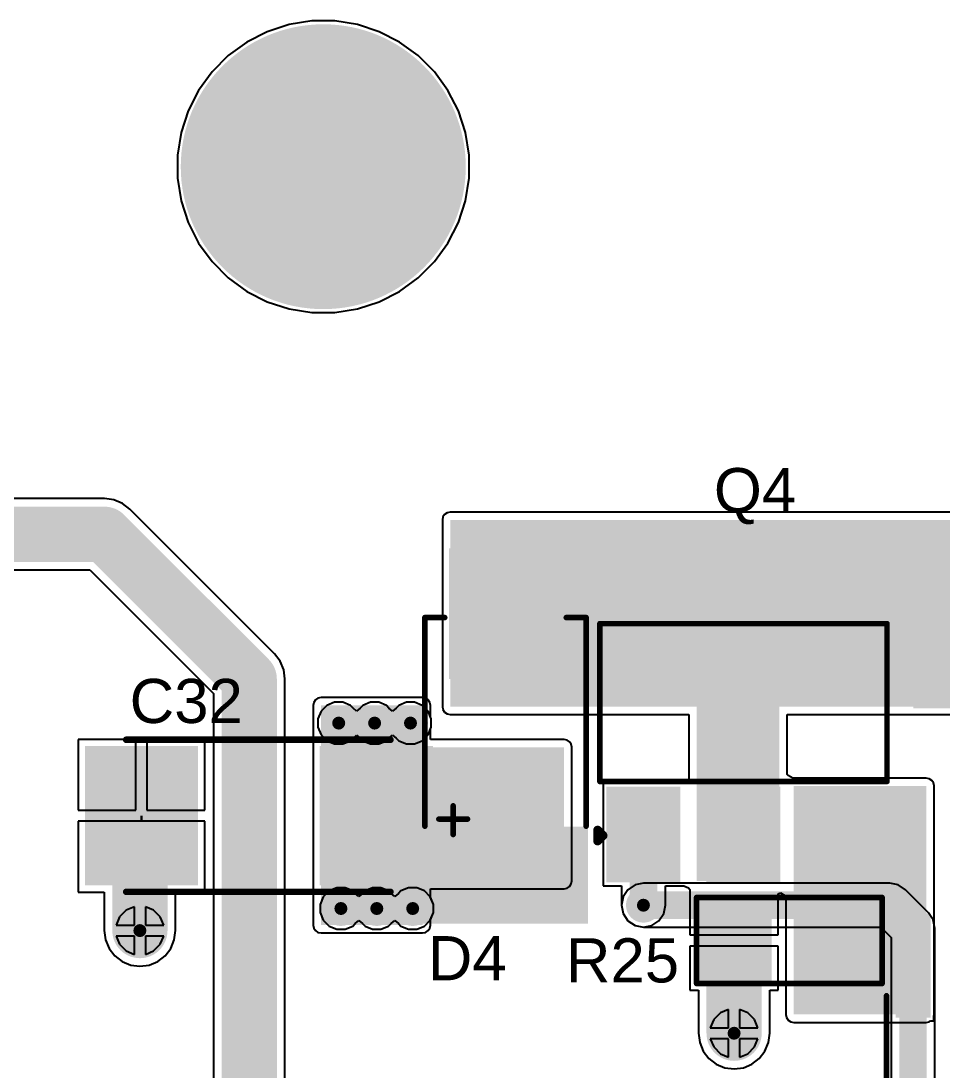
# Model space of a CAD drawing. Header units: millimetres. Extents: x -11 to 156, y -11 to 109.
# Drawn here: x 50.94 to 72.14, y 58.95 to 83.11 of the extents above; entities that cross this region are included whole.
import ezdxf

# ---------------------------------------------------------------- set-up
doc = ezdxf.new("R2010")
doc.units = ezdxf.units.MM
for name, color, linetype in [('BottomLayer', 5, 'Continuous'), ('BottomSolder', 6, 'Continuous'), ('MultiLayer', 9, 'Continuous'), ('PadHoleLayer', 156, 'Continuous'), ('TopLayer', 1, 'Continuous'), ('TopOverlay', 2, 'Continuous'), ('TopPaste', 8, 'Continuous'), ('TopSolder', 216, 'Continuous'), ('ViaHoleLayer', 16, 'Continuous')]:
    doc.layers.add(name, color=color, linetype=linetype)
doc.styles.add('Arial', font='', dxfattribs={"height": 0.2})
doc.styles.get('Arial').set_extended_font_data('Arial')

# ---------------------------------------------------------------- blocks, each defined once
blk = doc.blocks.new('SOIC_8_0_150___3_80___W______7')
at = {"layer": 'TopLayer'}
for points in [[(-3.8, 1.605), (-3.8, 2.205), (-1.6, 2.205), (-1.6, 1.605)], [(1.4, 1.605), (1.4, 2.205), (3.6, 2.205), (3.6, 1.605)], [(-3.8, 0.335), (-3.8, 0.935), (-1.6, 0.935), (-1.6, 0.335)], [(1.4, 0.335), (1.4, 0.935), (3.6, 0.935), (3.6, 0.335)], [(-3.8, -0.935), (-3.8, -0.335), (-1.6, -0.335), (-1.6, -0.935)], [(1.4, -0.935), (1.4, -0.335), (3.6, -0.335), (3.6, -0.935)], [(-3.8, -2.205), (-3.8, -1.605), (-1.6, -1.605), (-1.6, -2.205)], [(-3.8, -2.205), (-3.8, -1.605), (-1.6, -1.605), (-1.6, -2.205)], [(1.4, -2.205), (1.4, -1.605), (3.6, -1.605), (3.6, -2.205)]]:
    blk.add_hatch(color=1, dxfattribs=at).paths.add_polyline_path(points)
at = {"layer": 'TopOverlay'}
blk.add_hatch(color=2, dxfattribs=at).paths.add_polyline_path([(-1.486, 1.626), (-1.13, 1.626), (-1.13, 2.21), (-1.486, 2.21)])
at = {"layer": 'TopPaste'}
for points in [[(-3.8, 1.605), (-3.8, 2.205), (-1.6, 2.205), (-1.6, 1.605)], [(1.4, 1.605), (1.4, 2.205), (3.6, 2.205), (3.6, 1.605)], [(-3.8, 0.335), (-3.8, 0.935), (-1.6, 0.935), (-1.6, 0.335)], [(1.4, 0.335), (1.4, 0.935), (3.6, 0.935), (3.6, 0.335)], [(-3.8, -0.935), (-3.8, -0.335), (-1.6, -0.335), (-1.6, -0.935)], [(1.4, -0.935), (1.4, -0.335), (3.6, -0.335), (3.6, -0.935)], [(-3.8, -2.205), (-3.8, -1.605), (-1.6, -1.605), (-1.6, -2.205)], [(-3.8, -2.205), (-3.8, -1.605), (-1.6, -1.605), (-1.6, -2.205)], [(1.4, -2.205), (1.4, -1.605), (3.6, -1.605), (3.6, -2.205)]]:
    blk.add_hatch(color=8, dxfattribs=at).paths.add_polyline_path(points)
at = {"layer": 'TopSolder'}
for points in [[(-3.902, 1.503), (-3.902, 2.307), (-1.498, 2.307), (-1.498, 1.503)], [(1.298, 1.503), (1.298, 2.307), (3.702, 2.307), (3.702, 1.503)], [(-3.902, 0.233), (-3.902, 1.037), (-1.498, 1.037), (-1.498, 0.233)], [(1.298, 0.233), (1.298, 1.037), (3.702, 1.037), (3.702, 0.233)], [(-3.902, -1.037), (-3.902, -0.233), (-1.498, -0.233), (-1.498, -1.037)], [(1.298, -1.037), (1.298, -0.233), (3.702, -0.233), (3.702, -1.037)], [(-3.902, -2.307), (-3.902, -1.503), (-1.498, -1.503), (-1.498, -2.307)], [(-3.902, -2.307), (-3.902, -1.503), (-1.498, -1.503), (-1.498, -2.307)], [(1.298, -2.307), (1.298, -1.503), (3.702, -1.503), (3.702, -2.307)]]:
    blk.add_hatch(color=216, dxfattribs=at).paths.add_polyline_path(points)
at = {"layer": 'TopOverlay', "const_width": 0.127}
for points in [[(-1.829, 2.515), (1.803, 2.515)], [(-4.115, 2.057), (-3.988, 1.93)], [(-4.115, 2.057), (-4.115, 1.803)], [(-3.988, 1.93), (-4.115, 1.803)], [(-1.829, -2.515), (1.803, -2.515)]]:
    blk.add_lwpolyline(points, dxfattribs=at)
at = {"layer": 'TopOverlay', "const_width": 0.0635}
for points in [[(-1.861, 2.515, 1), (-1.797, 2.515, 1)], [(1.772, 2.515, 1), (1.835, 2.515, 1)], [(-4.147, 2.057, 1), (-4.083, 2.057, 1)], [(-4.147, 2.057, 1), (-4.083, 2.057, 1)], [(-4.02, 1.93, 1), (-3.956, 1.93, 1)], [(-4.02, 1.93, 1), (-3.956, 1.93, 1)], [(-4.147, 1.803, 1), (-4.083, 1.803, 1)], [(-4.147, 1.803, 1), (-4.083, 1.803, 1)], [(-1.861, -2.515, 1), (-1.797, -2.515, 1)], [(1.772, -2.515, 1), (1.835, -2.515, 1)]]:
    blk.add_lwpolyline(points, format="xyb", close=True, dxfattribs=at)
blk = doc.blocks.new('R___1206_35')
at = {"layer": 'TopLayer'}
for points in [[(-2.032, 0.889), (-0.508, 0.889), (-0.508, -0.889), (-2.032, -0.889)], [(0.508, 0.889), (2.032, 0.889), (2.032, -0.889), (0.508, -0.889)]]:
    blk.add_hatch(color=1, dxfattribs=at).paths.add_polyline_path(points)
at = {"layer": 'TopPaste'}
for points in [[(-2.032, 0.889), (-0.508, 0.889), (-0.508, -0.889), (-2.032, -0.889)], [(0.508, 0.889), (2.032, 0.889), (2.032, -0.889), (0.508, -0.889)]]:
    blk.add_hatch(color=8, dxfattribs=at).paths.add_polyline_path(points)
at = {"layer": 'TopSolder'}
for points in [[(-2.1336, 0.9906), (-0.4064, 0.9906), (-0.4064, -0.9906), (-2.1336, -0.9906)], [(0.4064, 0.9906), (2.1336, 0.9906), (2.1336, -0.9906), (0.4064, -0.9906)]]:
    blk.add_hatch(color=216, dxfattribs=at).paths.add_polyline_path(points)
at = {"layer": 'TopOverlay', "const_width": 0.127}
for points in [[(-2.1336, 0.9906), (2.1336, 0.9906)], [(-2.1336, -0.9906), (-2.1336, 0.9906)], [(2.1336, -0.9906), (2.1336, 0.9906)], [(-2.1336, -0.9906), (2.1336, -0.9906)]]:
    blk.add_lwpolyline(points, dxfattribs=at)
at = {"layer": 'TopOverlay', "const_width": 0.0635}
for points in [[(-2.16535, 0.9906, 1), (-2.10185, 0.9906, 1)], [(-2.16535, 0.9906, 1), (-2.10185, 0.9906, 1)], [(2.10185, 0.9906, 1), (2.16535, 0.9906, 1)], [(2.10185, 0.9906, 1), (2.16535, 0.9906, 1)], [(-2.16535, -0.9906, 1), (-2.10185, -0.9906, 1)], [(-2.16535, -0.9906, 1), (-2.10185, -0.9906, 1)], [(2.10185, -0.9906, 1), (2.16535, -0.9906, 1)], [(2.10185, -0.9906, 1), (2.16535, -0.9906, 1)]]:
    blk.add_lwpolyline(points, format="xyb", close=True, dxfattribs=at)
blk = doc.blocks.new('SOT__223_61')
at = {"layer": 'TopLayer'}
for points in [[(-1.9, 4.05), (1.9, 4.05), (1.9, 2.05), (-1.9, 2.05)], [(-3.05, -2.05), (-1.55, -2.05), (-1.55, -4.05), (-3.05, -4.05)], [(-0.75, -2.05), (0.75, -2.05), (0.75, -4.05), (-0.75, -4.05)], [(1.55, -2.05), (3.05, -2.05), (3.05, -4.05), (1.55, -4.05)]]:
    blk.add_hatch(color=1, dxfattribs=at).paths.add_polyline_path(points)
at = {"layer": 'TopPaste'}
for points in [[(-1.9, 4.05), (1.9, 4.05), (1.9, 2.05), (-1.9, 2.05)], [(-3.05, -2.05), (-1.55, -2.05), (-1.55, -4.05), (-3.05, -4.05)], [(-0.75, -2.05), (0.75, -2.05), (0.75, -4.05), (-0.75, -4.05)], [(1.55, -2.05), (3.05, -2.05), (3.05, -4.05), (1.55, -4.05)]]:
    blk.add_hatch(color=8, dxfattribs=at).paths.add_polyline_path(points)
at = {"layer": 'TopSolder'}
for points in [[(-2.002, 4.152), (2.002, 4.152), (2.002, 1.948), (-2.002, 1.948)], [(-3.152, -1.948), (-1.448, -1.948), (-1.448, -4.152), (-3.152, -4.152)], [(-0.852, -1.948), (0.852, -1.948), (0.852, -4.152), (-0.852, -4.152)], [(1.448, -1.948), (3.152, -1.948), (3.152, -4.152), (1.448, -4.152)]]:
    blk.add_hatch(color=216, dxfattribs=at).paths.add_polyline_path(points)
at = {"layer": 'TopOverlay'}
for points, const_width in [([(-3.302, -1.829), (-3.302, 1.803)], 0.127), ([(-3.302, 1.803), (3.302, 1.803)], 0.127), ([(3.302, -1.829), (3.302, 1.803)], 0.127), ([(-3.302, -1.829), (3.302, -1.829)], 0.127), ([(-3.353, -3.2), (-3.353, -2.946)], 0.2), ([(-3.353, -2.946), (-3.226, -3.073)], 0.2), ([(-3.353, -3.2), (-3.226, -3.073)], 0.2)]:
    blk.add_lwpolyline(points, dxfattribs=dict(at, const_width=const_width))
for points, const_width in [([(-3.334, 1.803, 1), (-3.27, 1.803, 1)], 0.0635), ([(-3.334, 1.803, 1), (-3.27, 1.803, 1)], 0.0635), ([(3.27, 1.803, 1), (3.334, 1.803, 1)], 0.0635), ([(3.27, 1.803, 1), (3.334, 1.803, 1)], 0.0635), ([(-3.334, -1.829, 1), (-3.27, -1.829, 1)], 0.0635), ([(-3.334, -1.829, 1), (-3.27, -1.829, 1)], 0.0635), ([(3.27, -1.829, 1), (3.334, -1.829, 1)], 0.0635), ([(3.27, -1.829, 1), (3.334, -1.829, 1)], 0.0635), ([(-3.403, -2.946, 1), (-3.303, -2.946, 1)], 0.1), ([(-3.403, -2.946, 1), (-3.303, -2.946, 1)], 0.1), ([(-3.403, -3.2, 1), (-3.303, -3.2, 1)], 0.1), ([(-3.403, -3.2, 1), (-3.303, -3.2, 1)], 0.1), ([(-3.276, -3.073, 1), (-3.176, -3.073, 1)], 0.1), ([(-3.276, -3.073, 1), (-3.176, -3.073, 1)], 0.1)]:
    blk.add_lwpolyline(points, format="xyb", close=True, dxfattribs=dict(at, const_width=const_width))
blk = doc.blocks.new('SMMS1050_470M_64')
at = {"layer": 'TopLayer'}
for points in [[(-6.8, 2.05), (-2.7, 2.05), (-2.7, -2.05), (-6.8, -2.05)], [(2.7, 2.05), (6.8, 2.05), (6.8, -2.05), (2.7, -2.05)]]:
    blk.add_hatch(color=1, dxfattribs=at).paths.add_polyline_path(points)
at = {"layer": 'TopPaste'}
for points in [[(-6.8, 2.05), (-2.7, 2.05), (-2.7, -2.05), (-6.8, -2.05)], [(2.7, 2.05), (6.8, 2.05), (6.8, -2.05), (2.7, -2.05)]]:
    blk.add_hatch(color=8, dxfattribs=at).paths.add_polyline_path(points)
at = {"layer": 'TopSolder'}
for points in [[(-6.902, 2.152), (-2.598, 2.152), (-2.598, -2.152), (-6.902, -2.152)], [(2.598, 2.152), (6.902, 2.152), (6.902, -2.152), (2.598, -2.152)]]:
    blk.add_hatch(color=216, dxfattribs=at).paths.add_polyline_path(points)
at = {"layer": 'TopOverlay', "const_width": 0.127}
for points in [[(-5.75, 5), (0, 5)], [(-5.75, 2.21), (-5.75, 5)], [(0, 5), (5.75, 5)], [(5.75, 2.21), (5.75, 5)], [(-5.75, -5), (-5.75, -2.21)], [(5.75, -5), (5.75, -2.21)], [(-5.75, -5), (0, -5)], [(0, -5), (5.75, -5)]]:
    blk.add_lwpolyline(points, dxfattribs=at)
at = {"layer": 'TopOverlay', "const_width": 0.0635}
for points in [[(-5.782, 5, 1), (-5.718, 5, 1)], [(-5.782, 5, 1), (-5.718, 5, 1)], [(-0.032, 5, 1), (0.032, 5, 1)], [(-0.032, 5, 1), (0.032, 5, 1)], [(5.718, 5, 1), (5.782, 5, 1)], [(5.718, 5, 1), (5.782, 5, 1)], [(-5.782, 2.21, 1), (-5.718, 2.21, 1)], [(5.718, 2.21, 1), (5.782, 2.21, 1)], [(-5.782, -2.21, 1), (-5.718, -2.21, 1)], [(5.718, -2.21, 1), (5.782, -2.21, 1)], [(-5.782, -5, 1), (-5.718, -5, 1)], [(-5.782, -5, 1), (-5.718, -5, 1)], [(-0.032, -5, 1), (0.032, -5, 1)], [(-0.032, -5, 1), (0.032, -5, 1)], [(5.718, -5, 1), (5.782, -5, 1)], [(5.718, -5, 1), (5.782, -5, 1)]]:
    blk.add_lwpolyline(points, format="xyb", close=True, dxfattribs=at)
blk = doc.blocks.new('SMB__90')
at = {"layer": 'TopLayer'}
for points in [[(-3.7, -1.2), (-3.7, 1.2), (-0.9, 1.2), (-0.9, -1.2)], [(0.9, -1.2), (0.9, 1.2), (3.7, 1.2), (3.7, -1.2)]]:
    blk.add_hatch(color=1, dxfattribs=at).paths.add_polyline_path(points)
at = {"layer": 'TopOverlay'}
for points in [[(2.6, 1.238), (4.835, 1.238), (4.835, 1.898), (2.6, 1.898)], [(3.743, -1.658), (4.835, -1.658), (4.835, 1.339), (3.743, 1.339)], [(2.6, -1.912), (4.835, -1.912), (4.835, -1.251), (2.6, -1.251)]]:
    blk.add_hatch(color=2, dxfattribs=at).paths.add_polyline_path(points)
at = {"layer": 'TopPaste'}
for points in [[(-3.7, -1.2), (-3.7, 1.2), (-0.9, 1.2), (-0.9, -1.2)], [(0.9, -1.2), (0.9, 1.2), (3.7, 1.2), (3.7, -1.2)]]:
    blk.add_hatch(color=8, dxfattribs=at).paths.add_polyline_path(points)
at = {"layer": 'TopSolder'}
for points in [[(-3.802, -1.302), (-3.802, 1.302), (-0.798, 1.302), (-0.798, -1.302)], [(0.798, -1.302), (0.798, 1.302), (3.802, 1.302), (3.802, -1.302)]]:
    blk.add_hatch(color=216, dxfattribs=at).paths.add_polyline_path(points)
at = {"layer": 'TopOverlay', "const_width": 0.127}
for points in [[(2.591, 1.854), (-2.21, 1.854)], [(-2.21, 1.397), (-2.21, 1.854)], [(-2.21, -1.854), (-2.21, -1.397)], [(2.591, -1.854), (-2.21, -1.854)]]:
    blk.add_lwpolyline(points, dxfattribs=at)
at = {"layer": 'TopOverlay', "const_width": 0.0635}
for points in [[(-2.242, 1.854, 1), (-2.178, 1.854, 1)], [(-2.242, 1.854, 1), (-2.178, 1.854, 1)], [(2.559, 1.854, 1), (2.623, 1.854, 1)], [(-2.242, 1.397, 1), (-2.178, 1.397, 1)], [(-2.242, -1.397, 1), (-2.178, -1.397, 1)], [(-2.242, -1.854, 1), (-2.178, -1.854, 1)], [(-2.242, -1.854, 1), (-2.178, -1.854, 1)], [(2.559, -1.854, 1), (2.623, -1.854, 1)]]:
    blk.add_lwpolyline(points, format="xyb", close=True, dxfattribs=at)
blk = doc.blocks.new('C____C_101')
at = {"layer": 'TopLayer'}
for points in [[(-3.9, 1.5), (-1.5, 1.5), (-1.5, -1.5), (-3.9, -1.5)], [(1.5, 1.5), (3.9, 1.5), (3.9, -1.5), (1.5, -1.5)]]:
    blk.add_hatch(color=1, dxfattribs=at).paths.add_polyline_path(points)
at = {"layer": 'TopPaste'}
for points in [[(-3.9, 1.5), (-1.5, 1.5), (-1.5, -1.5), (-3.9, -1.5)], [(1.5, 1.5), (3.9, 1.5), (3.9, -1.5), (1.5, -1.5)]]:
    blk.add_hatch(color=8, dxfattribs=at).paths.add_polyline_path(points)
at = {"layer": 'TopSolder'}
for points in [[(-4.002, 1.602), (-1.398, 1.602), (-1.398, -1.602), (-4.002, -1.602)], [(1.398, 1.602), (4.002, 1.602), (4.002, -1.602), (1.398, -1.602)]]:
    blk.add_hatch(color=216, dxfattribs=at).paths.add_polyline_path(points)
at = {"layer": 'TopOverlay'}
for points, const_width in [([(3.05, 1.75), (-3.025, 1.75)], 0.152), ([(-4.469, 0.431), (-4.469, -0.229)], 0.127), ([(-4.138, 0.076), (-4.799, 0.076)], 0.127), ([(3.05, -1.75), (-3.025, -1.75)], 0.152)]:
    blk.add_lwpolyline(points, dxfattribs=dict(at, const_width=const_width))
for points, const_width in [([(-3.063, 1.75, 1), (-2.987, 1.75, 1)], 0.0762), ([(3.012, 1.75, 1), (3.088, 1.75, 1)], 0.0762), ([(-4.5, 0.431, 1), (-4.437, 0.431, 1)], 0.0635), ([(-4.831, 0.076, 1), (-4.767, 0.076, 1)], 0.0635), ([(-4.17, 0.076, 1), (-4.107, 0.076, 1)], 0.0635), ([(-4.5, -0.229, 1), (-4.437, -0.229, 1)], 0.0635), ([(-3.063, -1.75, 1), (-2.987, -1.75, 1)], 0.0762), ([(3.012, -1.75, 1), (3.088, -1.75, 1)], 0.0762)]:
    blk.add_lwpolyline(points, format="xyb", close=True, dxfattribs=dict(at, const_width=const_width))

msp = doc.modelspace()

# ---------------------------------------------------------------- hatches: boundary and pattern name
at = {"layer": 'BottomLayer'}
h = msp.add_hatch(color=5, dxfattribs=at)
edge = h.paths.add_edge_path()
edge.add_arc((57.887, 79.756), 3.175, 0, 360)
h = msp.add_hatch(color=5, dxfattribs=at)
edge = h.paths.add_edge_path()
edge.add_arc((58.242, 66.954), 0.3, 0, 360)
h = msp.add_hatch(color=5, dxfattribs=at)
edge = h.paths.add_edge_path()
edge.add_arc((59.068, 66.954), 0.3, 0, 360)
h = msp.add_hatch(color=5, dxfattribs=at)
edge = h.paths.add_edge_path()
edge.add_arc((59.893, 66.954), 0.3, 0, 360)
h = msp.add_hatch(color=5, dxfattribs=at)
edge = h.paths.add_edge_path()
edge.add_arc((65.25, 62.763), 0.3, 0, 360)
h = msp.add_hatch(color=5, dxfattribs=at)
edge = h.paths.add_edge_path()
edge.add_arc((58.293, 62.687), 0.3, 0, 360)
h = msp.add_hatch(color=5, dxfattribs=at)
edge = h.paths.add_edge_path()
edge.add_arc((59.118, 62.687), 0.3, 0, 360)
h = msp.add_hatch(color=5, dxfattribs=at)
edge = h.paths.add_edge_path()
edge.add_arc((59.944, 62.687), 0.3, 0, 360)
h = msp.add_hatch(color=5, dxfattribs=at)
edge = h.paths.add_edge_path()
edge.add_arc((53.67, 62.179), 0.3, 0, 360)
h = msp.add_hatch(color=5, dxfattribs=at)
edge = h.paths.add_edge_path()
edge.add_arc((67.335, 59.817), 0.3, 0, 360)
at = {"layer": 'BottomSolder'}
h = msp.add_hatch(color=6, dxfattribs=at)
edge = h.paths.add_edge_path()
edge.add_arc((57.887, 79.756), 3.277, 0, 360)
h = msp.add_hatch(color=6, dxfattribs=at)
edge = h.paths.add_edge_path()
edge.add_arc((58.242, 66.954), 0.402, 0, 360)
h = msp.add_hatch(color=6, dxfattribs=at)
edge = h.paths.add_edge_path()
edge.add_arc((59.068, 66.954), 0.402, 0, 360)
h = msp.add_hatch(color=6, dxfattribs=at)
edge = h.paths.add_edge_path()
edge.add_arc((59.893, 66.954), 0.402, 0, 360)
h = msp.add_hatch(color=6, dxfattribs=at)
edge = h.paths.add_edge_path()
edge.add_arc((58.293, 62.687), 0.402, 0, 360)
h = msp.add_hatch(color=6, dxfattribs=at)
edge = h.paths.add_edge_path()
edge.add_arc((59.118, 62.687), 0.402, 0, 360)
h = msp.add_hatch(color=6, dxfattribs=at)
edge = h.paths.add_edge_path()
edge.add_arc((59.944, 62.687), 0.402, 0, 360)
h = msp.add_hatch(color=6, dxfattribs=at)
edge = h.paths.add_edge_path()
edge.add_arc((65.25, 62.763), 0.402, 0, 360)
h = msp.add_hatch(color=6, dxfattribs=at)
edge = h.paths.add_edge_path()
edge.add_arc((53.67, 62.179), 0.402, 0, 360)
h = msp.add_hatch(color=6, dxfattribs=at)
edge = h.paths.add_edge_path()
edge.add_arc((67.335, 59.817), 0.402, 0, 360)
at = {"layer": 'MultiLayer'}
h = msp.add_hatch(color=9, dxfattribs=at)
edge = h.paths.add_edge_path()
edge.add_arc((57.887, 79.756), 3.175, 0, 360)
at = {"layer": 'PadHoleLayer'}
h = msp.add_hatch(color=156, dxfattribs=at)
edge = h.paths.add_edge_path()
edge.add_arc((57.887, 79.756), 1.587, 0, 360)
at = {"layer": 'TopLayer'}
h = msp.add_hatch(color=1, dxfattribs=at)
edge = h.paths.add_edge_path()
edge.add_arc((57.887, 79.756), 3.175, 0, 360)
for points in [[(60.808, 67.335), (75.717, 67.335), (75.717, 71.628), (60.808, 71.628)], [(66.472, 63.322), (68.377, 63.322), (68.377, 67.97), (66.472, 67.97)], [(57.836, 67.361), (57.836, 62.306), (60.173, 62.306), (60.173, 67.361)], [(57.836, 63.322), (63.424, 63.322), (63.424, 66.396), (57.836, 66.396)], [(68.707, 60.249), (71.755, 60.249), (71.755, 65.507), (68.707, 65.507)], [(69.215, 60.249), (71.755, 60.249), (71.755, 62.281), (69.215, 62.281)]]:
    msp.add_hatch(color=1, dxfattribs=at).paths.add_polyline_path(points)
h = msp.add_hatch(color=1, dxfattribs=at)
edge = h.paths.add_edge_path()
edge.add_arc((58.242, 66.954), 0.3, 0, 360)
h = msp.add_hatch(color=1, dxfattribs=at)
edge = h.paths.add_edge_path()
edge.add_arc((59.068, 66.954), 0.3, 0, 360)
h = msp.add_hatch(color=1, dxfattribs=at)
edge = h.paths.add_edge_path()
edge.add_arc((59.893, 66.954), 0.3, 0, 360)
h = msp.add_hatch(color=1, dxfattribs=at)
edge = h.paths.add_edge_path()
edge.add_arc((65.25, 62.763), 0.3, 0, 360)
h = msp.add_hatch(color=1, dxfattribs=at)
edge = h.paths.add_edge_path()
edge.add_arc((58.293, 62.687), 0.3, 0, 360)
h = msp.add_hatch(color=1, dxfattribs=at)
edge = h.paths.add_edge_path()
edge.add_arc((59.118, 62.687), 0.3, 0, 360)
h = msp.add_hatch(color=1, dxfattribs=at)
edge = h.paths.add_edge_path()
edge.add_arc((59.944, 62.687), 0.3, 0, 360)
h = msp.add_hatch(color=1, dxfattribs=at)
edge = h.paths.add_edge_path()
edge.add_arc((53.67, 62.179), 0.3, 0, 360)
h = msp.add_hatch(color=1, dxfattribs=at)
edge = h.paths.add_edge_path()
edge.add_arc((67.335, 59.817), 0.3, 0, 360)
at = {"layer": 'TopSolder'}
h = msp.add_hatch(color=216, dxfattribs=at)
edge = h.paths.add_edge_path()
edge.add_arc((57.887, 79.756), 3.277, 0, 360)
h = msp.add_hatch(color=216, dxfattribs=at)
edge = h.paths.add_edge_path()
edge.add_arc((58.242, 66.954), 0.402, 0, 360)
h = msp.add_hatch(color=216, dxfattribs=at)
edge = h.paths.add_edge_path()
edge.add_arc((59.068, 66.954), 0.402, 0, 360)
h = msp.add_hatch(color=216, dxfattribs=at)
edge = h.paths.add_edge_path()
edge.add_arc((59.893, 66.954), 0.402, 0, 360)
h = msp.add_hatch(color=216, dxfattribs=at)
edge = h.paths.add_edge_path()
edge.add_arc((58.293, 62.687), 0.402, 0, 360)
h = msp.add_hatch(color=216, dxfattribs=at)
edge = h.paths.add_edge_path()
edge.add_arc((59.118, 62.687), 0.402, 0, 360)
h = msp.add_hatch(color=216, dxfattribs=at)
edge = h.paths.add_edge_path()
edge.add_arc((59.944, 62.687), 0.402, 0, 360)
h = msp.add_hatch(color=216, dxfattribs=at)
edge = h.paths.add_edge_path()
edge.add_arc((65.25, 62.763), 0.402, 0, 360)
h = msp.add_hatch(color=216, dxfattribs=at)
edge = h.paths.add_edge_path()
edge.add_arc((53.67, 62.179), 0.402, 0, 360)
h = msp.add_hatch(color=216, dxfattribs=at)
edge = h.paths.add_edge_path()
edge.add_arc((67.335, 59.817), 0.402, 0, 360)
at = {"layer": 'ViaHoleLayer'}
h = msp.add_hatch(color=16, dxfattribs=at)
edge = h.paths.add_edge_path()
edge.add_arc((58.242, 66.954), 0.15, 0, 360)
h = msp.add_hatch(color=16, dxfattribs=at)
edge = h.paths.add_edge_path()
edge.add_arc((59.068, 66.954), 0.15, 0, 360)
h = msp.add_hatch(color=16, dxfattribs=at)
edge = h.paths.add_edge_path()
edge.add_arc((59.893, 66.954), 0.15, 0, 360)
h = msp.add_hatch(color=16, dxfattribs=at)
edge = h.paths.add_edge_path()
edge.add_arc((58.293, 62.687), 0.15, 0, 360)
h = msp.add_hatch(color=16, dxfattribs=at)
edge = h.paths.add_edge_path()
edge.add_arc((59.118, 62.687), 0.15, 0, 360)
h = msp.add_hatch(color=16, dxfattribs=at)
edge = h.paths.add_edge_path()
edge.add_arc((59.944, 62.687), 0.15, 0, 360)
h = msp.add_hatch(color=16, dxfattribs=at)
edge = h.paths.add_edge_path()
edge.add_arc((65.25, 62.763), 0.15, 0, 360)
h = msp.add_hatch(color=16, dxfattribs=at)
edge = h.paths.add_edge_path()
edge.add_arc((53.67, 62.179), 0.15, 0, 360)
h = msp.add_hatch(color=16, dxfattribs=at)
edge = h.paths.add_edge_path()
edge.add_arc((67.335, 59.817), 0.15, 0, 360)

# ---------------------------------------------------------------- linework, layer by layer
at = {"layer": 'BottomLayer'}
for p, q in [((57.101, 83.026), (56.6, 82.863)), ((57.623, 83.109), (57.101, 83.026)), ((58.15, 83.109), (57.623, 83.109)), ((58.672, 83.026), (58.15, 83.109)), ((59.174, 82.863), (58.672, 83.026)), ((56.6, 82.863), (56.129, 82.624)), ((59.644, 82.624), (59.174, 82.863)), ((56.129, 82.624), (55.702, 82.313)), ((60.071, 82.313), (59.644, 82.624)), ((55.702, 82.313), (55.329, 81.94)), ((60.444, 81.94), (60.071, 82.313)), ((55.329, 81.94), (55.019, 81.513)), ((60.754, 81.513), (60.444, 81.94)), ((55.019, 81.513), (54.779, 81.043)), ((60.994, 81.043), (60.754, 81.513)), ((54.779, 81.043), (54.616, 80.541)), ((61.157, 80.541), (60.994, 81.043)), ((54.616, 80.541), (54.534, 80.02)), ((61.239, 80.02), (61.157, 80.541)), ((54.534, 80.02), (54.534, 79.492)), ((61.239, 79.492), (61.239, 80.02)), ((54.534, 79.492), (54.616, 78.971)), ((61.157, 78.971), (61.239, 79.492)), ((54.616, 78.971), (54.779, 78.469)), ((60.994, 78.469), (61.157, 78.971)), ((54.779, 78.469), (55.019, 77.999)), ((60.754, 77.999), (60.994, 78.469)), ((55.019, 77.999), (55.329, 77.572)), ((60.444, 77.572), (60.754, 77.999)), ((55.329, 77.572), (55.702, 77.199)), ((60.071, 77.199), (60.444, 77.572)), ((55.702, 77.199), (56.129, 76.888)), ((59.644, 76.888), (60.071, 77.199)), ((56.129, 76.888), (56.6, 76.649)), ((59.174, 76.649), (59.644, 76.888)), ((56.6, 76.649), (57.101, 76.486)), ((58.672, 76.486), (59.174, 76.649)), ((57.101, 76.486), (57.623, 76.403)), ((57.623, 76.403), (58.15, 76.403)), ((58.15, 76.403), (58.672, 76.486)), ((52.857, 72.118), (38.938, 72.118)), ((53.07, 72.09), (52.857, 72.118)), ((53.267, 72.008), (53.07, 72.09)), ((53.437, 71.877), (53.267, 72.008)), ((56.764, 68.55), (53.437, 71.877)), ((38.938, 70.478), (52.518, 70.478)), ((52.518, 70.478), (55.365, 67.631)), ((56.895, 68.38), (56.764, 68.55)), ((56.977, 68.183), (56.895, 68.38)), ((57.005, 67.97), (56.977, 68.183)), ((57.005, 45.72), (57.005, 67.97)), ((55.365, 67.631), (55.365, 45.72)), ((58.147, 67.432), (57.972, 67.359)), ((58.337, 67.432), (58.147, 67.432)), ((58.513, 67.359), (58.337, 67.432)), ((58.973, 67.432), (58.797, 67.359)), ((59.163, 67.432), (58.973, 67.432)), ((59.338, 67.359), (59.163, 67.432)), ((59.798, 67.432), (59.623, 67.359)), ((59.988, 67.432), (59.798, 67.432)), ((60.164, 67.359), (59.988, 67.432)), ((57.837, 67.225), (57.764, 67.049)), ((57.972, 67.359), (57.837, 67.225)), ((58.572, 67.3), (58.513, 67.359)), ((58.655, 67.231), (58.572, 67.3)), ((58.738, 67.3), (58.655, 67.231)), ((58.797, 67.359), (58.738, 67.3)), ((59.397, 67.3), (59.338, 67.359)), ((59.48, 67.231), (59.397, 67.3)), ((59.563, 67.3), (59.48, 67.231)), ((59.623, 67.359), (59.563, 67.3)), ((60.298, 67.225), (60.164, 67.359)), ((60.371, 67.049), (60.298, 67.225)), ((57.764, 67.049), (57.764, 66.859)), ((60.371, 66.859), (60.371, 67.049)), ((57.764, 66.859), (57.837, 66.684)), ((57.837, 66.684), (57.972, 66.549)), ((60.164, 66.549), (60.298, 66.684)), ((60.298, 66.684), (60.371, 66.859)), ((57.972, 66.549), (58.147, 66.477)), ((58.147, 66.477), (58.337, 66.477)), ((58.337, 66.477), (58.513, 66.549)), ((58.513, 66.549), (58.572, 66.608)), ((58.572, 66.608), (58.655, 66.677)), ((58.655, 66.677), (58.738, 66.608)), ((58.738, 66.608), (58.797, 66.549)), ((58.797, 66.549), (58.973, 66.477)), ((58.973, 66.477), (59.163, 66.477)), ((59.163, 66.477), (59.338, 66.549)), ((59.338, 66.549), (59.397, 66.608)), ((59.397, 66.608), (59.48, 66.677)), ((59.48, 66.677), (59.563, 66.608)), ((59.563, 66.608), (59.623, 66.549)), ((59.623, 66.549), (59.798, 66.477)), ((59.798, 66.477), (59.988, 66.477)), ((59.988, 66.477), (60.164, 66.549)), ((58.022, 63.092), (57.888, 62.958)), ((58.198, 63.165), (58.022, 63.092)), ((58.388, 63.165), (58.198, 63.165)), ((58.564, 63.092), (58.388, 63.165)), ((58.623, 63.033), (58.564, 63.092)), ((58.848, 63.092), (58.789, 63.033)), ((59.023, 63.165), (58.848, 63.092)), ((59.214, 63.165), (59.023, 63.165)), ((59.389, 63.092), (59.214, 63.165)), ((59.448, 63.033), (59.389, 63.092)), ((59.673, 63.092), (59.614, 63.033)), ((59.849, 63.165), (59.673, 63.092)), ((60.039, 63.165), (59.849, 63.165)), ((60.215, 63.092), (60.039, 63.165)), ((60.349, 62.958), (60.215, 63.092)), ((64.893, 63.12), (64.783, 62.957)), ((65.057, 63.23), (64.893, 63.12)), ((65.25, 63.268), (65.057, 63.23)), ((70.917, 63.268), (65.25, 63.268)), ((71.11, 63.23), (70.917, 63.268)), ((71.274, 63.12), (71.11, 63.23)), ((71.807, 62.587), (71.274, 63.12)), ((57.888, 62.958), (57.815, 62.782)), ((58.706, 62.964), (58.623, 63.033)), ((58.789, 63.033), (58.706, 62.964)), ((59.531, 62.964), (59.448, 63.033)), ((59.614, 63.033), (59.531, 62.964)), ((60.422, 62.782), (60.349, 62.958)), ((64.783, 62.957), (64.745, 62.763)), ((53.356, 62.649), (53.201, 62.493)), ((53.543, 62.726), (53.356, 62.649)), ((53.543, 62.306), (53.543, 62.726)), ((53.984, 62.649), (53.797, 62.726)), ((53.797, 62.726), (53.797, 62.306)), ((54.14, 62.493), (53.984, 62.649)), ((57.815, 62.782), (57.815, 62.592)), ((57.815, 62.592), (57.888, 62.417)), ((60.349, 62.417), (60.422, 62.592)), ((60.422, 62.592), (60.422, 62.782)), ((64.745, 62.763), (64.783, 62.57)), ((71.917, 62.423), (71.807, 62.587)), ((53.201, 62.493), (53.123, 62.306)), ((54.217, 62.306), (54.14, 62.493)), ((57.888, 62.417), (58.022, 62.282)), ((58.564, 62.282), (58.623, 62.341)), ((58.623, 62.341), (58.706, 62.41)), ((58.706, 62.41), (58.789, 62.341)), ((58.789, 62.341), (58.848, 62.282)), ((59.389, 62.282), (59.448, 62.341)), ((59.448, 62.341), (59.531, 62.41)), ((59.531, 62.41), (59.614, 62.341)), ((59.614, 62.341), (59.673, 62.282)), ((60.215, 62.282), (60.349, 62.417)), ((64.783, 62.57), (64.893, 62.406)), ((64.893, 62.406), (65.057, 62.297)), ((71.955, 62.23), (71.917, 62.423)), ((53.123, 62.306), (53.543, 62.306)), ((53.797, 62.306), (54.217, 62.306)), ((58.022, 62.282), (58.198, 62.209)), ((58.198, 62.209), (58.388, 62.209)), ((58.388, 62.209), (58.564, 62.282)), ((58.848, 62.282), (59.023, 62.209)), ((59.023, 62.209), (59.214, 62.209)), ((59.214, 62.209), (59.389, 62.282)), ((59.673, 62.282), (59.849, 62.209)), ((59.849, 62.209), (60.039, 62.209)), ((60.039, 62.209), (60.215, 62.282)), ((65.057, 62.297), (65.25, 62.258)), ((65.25, 62.258), (70.708, 62.258)), ((70.708, 62.258), (70.945, 62.021)), ((71.955, 58.395), (71.955, 62.23)), ((53.543, 62.052), (53.123, 62.052)), ((53.123, 62.052), (53.201, 61.865)), ((53.201, 61.865), (53.356, 61.71)), ((53.543, 61.632), (53.543, 62.052)), ((54.217, 62.052), (53.797, 62.052)), ((53.797, 62.052), (53.797, 61.632)), ((53.984, 61.71), (54.14, 61.865)), ((54.14, 61.865), (54.217, 62.052)), ((70.945, 62.021), (70.945, 58.395)), ((53.356, 61.71), (53.543, 61.632)), ((53.797, 61.632), (53.984, 61.71)), ((67.022, 60.287), (66.866, 60.131)), ((67.208, 60.364), (67.022, 60.287)), ((67.208, 59.944), (67.208, 60.364)), ((67.649, 60.287), (67.462, 60.364)), ((67.462, 60.364), (67.462, 59.944)), ((67.805, 60.131), (67.649, 60.287)), ((66.866, 60.131), (66.788, 59.944)), ((66.788, 59.944), (67.208, 59.944)), ((67.462, 59.944), (67.882, 59.944)), ((67.882, 59.944), (67.805, 60.131)), ((67.208, 59.69), (66.788, 59.69)), ((66.788, 59.69), (66.866, 59.503)), ((67.208, 59.27), (67.208, 59.69)), ((67.882, 59.69), (67.462, 59.69)), ((67.462, 59.69), (67.462, 59.27)), ((67.805, 59.503), (67.882, 59.69)), ((66.866, 59.503), (67.022, 59.347)), ((67.649, 59.347), (67.805, 59.503)), ((67.022, 59.347), (67.208, 59.27)), ((67.462, 59.27), (67.649, 59.347))]:
    msp.add_line(p, q, dxfattribs=at)
for points, const_width in [([(38.938, 71.298), (52.857, 71.298)], 1.27), ([(52.857, 71.298), (56.185, 67.97)], 1.27), ([(56.185, 45.72), (56.185, 67.97)], 1.27), ([(65.25, 62.763), (70.917, 62.763)], 0.635), ([(70.917, 62.763), (71.45, 62.23)], 0.635), ([(71.45, 58.395), (71.45, 62.23)], 0.635)]:
    msp.add_lwpolyline(points, dxfattribs=dict(at, const_width=const_width))
for points, const_width in [([(52.54, 71.298, 1), (53.175, 71.298, 1)], 0.635), ([(52.54, 71.298, 1), (53.175, 71.298, 1)], 0.635), ([(55.867, 67.97, 1), (56.502, 67.97, 1)], 0.635), ([(55.867, 67.97, 1), (56.502, 67.97, 1)], 0.635), ([(65.091, 62.763, 1), (65.409, 62.763, 1)], 0.318), ([(70.758, 62.763, 1), (71.076, 62.763, 1)], 0.318), ([(70.758, 62.763, 1), (71.076, 62.763, 1)], 0.318), ([(71.291, 62.23, 1), (71.609, 62.23, 1)], 0.318), ([(71.291, 62.23, 1), (71.609, 62.23, 1)], 0.318)]:
    msp.add_lwpolyline(points, format="xyb", close=True, dxfattribs=dict(at, const_width=const_width))
at = {"layer": 'TopLayer'}
for p, q in [((57.101, 83.026), (56.6, 82.863)), ((57.623, 83.109), (57.101, 83.026)), ((58.15, 83.109), (57.623, 83.109)), ((58.672, 83.026), (58.15, 83.109)), ((59.174, 82.863), (58.672, 83.026)), ((56.6, 82.863), (56.129, 82.624)), ((59.644, 82.624), (59.174, 82.863)), ((56.129, 82.624), (55.702, 82.313)), ((60.071, 82.313), (59.644, 82.624)), ((55.702, 82.313), (55.329, 81.94)), ((60.444, 81.94), (60.071, 82.313)), ((55.329, 81.94), (55.019, 81.513)), ((60.754, 81.513), (60.444, 81.94)), ((55.019, 81.513), (54.779, 81.043)), ((60.994, 81.043), (60.754, 81.513)), ((54.779, 81.043), (54.616, 80.541)), ((61.157, 80.541), (60.994, 81.043)), ((54.616, 80.541), (54.534, 80.02)), ((61.239, 80.02), (61.157, 80.541)), ((54.534, 80.02), (54.534, 79.492)), ((61.239, 79.492), (61.239, 80.02)), ((54.534, 79.492), (54.616, 78.971)), ((61.157, 78.971), (61.239, 79.492)), ((54.616, 78.971), (54.779, 78.469)), ((60.994, 78.469), (61.157, 78.971)), ((54.779, 78.469), (55.019, 77.999)), ((60.754, 77.999), (60.994, 78.469)), ((55.019, 77.999), (55.329, 77.572)), ((60.444, 77.572), (60.754, 77.999)), ((55.329, 77.572), (55.702, 77.199)), ((60.071, 77.199), (60.444, 77.572)), ((55.702, 77.199), (56.129, 76.888)), ((59.644, 76.888), (60.071, 77.199)), ((56.129, 76.888), (56.6, 76.649)), ((59.174, 76.649), (59.644, 76.888)), ((56.6, 76.649), (57.101, 76.486)), ((58.672, 76.486), (59.174, 76.649)), ((57.101, 76.486), (57.623, 76.403)), ((57.623, 76.403), (58.15, 76.403)), ((58.15, 76.403), (58.672, 76.486)), ((60.738, 71.795), (60.679, 71.756)), ((60.808, 71.809), (60.738, 71.795)), ((75.717, 71.809), (60.808, 71.809)), ((60.64, 71.697), (60.626, 71.628)), ((60.626, 71.628), (60.626, 67.335)), ((60.679, 71.756), (60.64, 71.697)), ((57.668, 67.43), (57.655, 67.361)), ((57.708, 67.489), (57.668, 67.43)), ((57.766, 67.528), (57.708, 67.489)), ((57.836, 67.542), (57.766, 67.528)), ((60.173, 67.542), (57.836, 67.542)), ((60.242, 67.528), (60.173, 67.542)), ((60.301, 67.489), (60.242, 67.528)), ((60.34, 67.43), (60.301, 67.489)), ((60.354, 67.361), (60.34, 67.43)), ((57.655, 67.361), (57.655, 62.306)), ((60.354, 67.091), (60.354, 67.361)), ((60.626, 67.335), (60.64, 67.266)), ((60.64, 67.266), (60.679, 67.207)), ((60.679, 67.207), (60.738, 67.168)), ((60.738, 67.168), (60.808, 67.154)), ((60.371, 67.049), (60.354, 67.091)), ((60.371, 66.859), (60.371, 67.049)), ((60.808, 67.154), (66.291, 67.154)), ((66.291, 67.154), (66.291, 65.601)), ((68.558, 65.774), (68.558, 67.154)), ((68.558, 67.154), (75.717, 67.154)), ((60.354, 66.818), (60.371, 66.859)), ((60.354, 66.577), (60.354, 66.818)), ((53.579, 66.575), (52.252, 66.575)), ((52.252, 66.575), (52.252, 64.948)), ((53.579, 64.948), (53.579, 66.575)), ((55.16, 66.575), (53.833, 66.575)), ((53.833, 66.575), (53.833, 64.948)), ((55.16, 64.948), (55.16, 66.575)), ((63.424, 66.577), (60.354, 66.577)), ((63.493, 66.563), (63.424, 66.577)), ((63.552, 66.524), (63.493, 66.563)), ((63.591, 66.465), (63.552, 66.524)), ((63.605, 66.396), (63.591, 66.465)), ((63.605, 63.322), (63.605, 66.396)), ((68.576, 65.751), (68.558, 65.774)), ((68.685, 65.684), (68.576, 65.751)), ((66.164, 65.567), (64.322, 65.567)), ((64.322, 65.567), (64.322, 63.211)), ((66.178, 65.567), (66.164, 65.567)), ((66.291, 65.601), (66.178, 65.567)), ((68.707, 65.688), (68.685, 65.684)), ((71.755, 65.688), (68.707, 65.688)), ((71.824, 65.674), (71.755, 65.688)), ((71.883, 65.635), (71.824, 65.674)), ((71.922, 65.576), (71.883, 65.635)), ((71.936, 65.507), (71.922, 65.576)), ((71.936, 62.281), (71.936, 65.507)), ((52.252, 64.948), (53.579, 64.948)), ((53.706, 64.694), (53.706, 64.821)), ((53.706, 64.821), (53.706, 64.821)), ((53.706, 64.821), (53.706, 64.694)), ((53.833, 64.948), (55.16, 64.948)), ((53.706, 64.694), (52.252, 64.694)), ((52.252, 64.694), (52.252, 63.067)), ((55.16, 64.694), (53.706, 64.694)), ((55.16, 63.067), (55.16, 64.694)), ((63.591, 63.253), (63.605, 63.322)), ((52.252, 63.067), (52.85, 63.067)), ((52.85, 63.067), (52.85, 62.179)), ((54.49, 62.179), (54.49, 63.067)), ((54.49, 63.067), (55.16, 63.067)), ((60.354, 62.946), (60.354, 63.141)), ((60.354, 63.141), (63.424, 63.141)), ((63.424, 63.141), (63.493, 63.155)), ((63.493, 63.155), (63.552, 63.194)), ((63.552, 63.194), (63.591, 63.253)), ((64.322, 63.211), (64.745, 63.211)), ((64.745, 63.211), (64.745, 62.763)), ((65.755, 62.763), (65.755, 63.211)), ((65.755, 63.211), (66.178, 63.211)), ((66.178, 63.211), (66.285, 63.163)), ((66.285, 63.163), (66.321, 63.128)), ((66.321, 63.128), (66.319, 63.094)), ((66.319, 63.094), (66.319, 63.057)), ((60.422, 62.782), (60.354, 62.946)), ((66.319, 63.057), (66.319, 62.078)), ((68.351, 63.026), (68.399, 63.05)), ((68.351, 62.078), (68.351, 63.026)), ((68.399, 63.05), (68.526, 62.974)), ((68.526, 62.974), (68.526, 60.249)), ((60.354, 62.428), (60.422, 62.592)), ((60.422, 62.592), (60.422, 62.782)), ((64.745, 62.763), (64.783, 62.57)), ((65.717, 62.57), (65.755, 62.763)), ((60.354, 62.306), (60.354, 62.428)), ((64.783, 62.57), (64.893, 62.406)), ((64.893, 62.406), (65.057, 62.297)), ((65.443, 62.297), (65.607, 62.406)), ((65.607, 62.406), (65.717, 62.57)), ((52.85, 62.179), (52.878, 61.967)), ((54.462, 61.967), (54.49, 62.179)), ((57.655, 62.306), (57.668, 62.237)), ((57.668, 62.237), (57.708, 62.178)), ((57.708, 62.178), (57.766, 62.139)), ((57.766, 62.139), (57.836, 62.125)), ((57.836, 62.125), (60.173, 62.125)), ((60.173, 62.125), (60.242, 62.139)), ((60.242, 62.139), (60.301, 62.178)), ((60.301, 62.178), (60.34, 62.237)), ((60.34, 62.237), (60.354, 62.306)), ((65.057, 62.297), (65.25, 62.258)), ((65.25, 62.258), (65.443, 62.297)), ((71.936, 60.249), (71.936, 62.281)), ((52.878, 61.967), (52.96, 61.769)), ((54.38, 61.769), (54.462, 61.967)), ((66.319, 62.078), (68.351, 62.078)), ((52.96, 61.769), (53.091, 61.6)), ((54.25, 61.6), (54.38, 61.769)), ((68.351, 61.824), (66.319, 61.824)), ((66.319, 61.824), (66.319, 60.808)), ((68.351, 60.808), (68.351, 61.824)), ((53.091, 61.6), (53.26, 61.469)), ((53.26, 61.469), (53.458, 61.387)), ((53.458, 61.387), (53.67, 61.359)), ((53.67, 61.359), (53.882, 61.387)), ((53.882, 61.387), (54.08, 61.469)), ((54.08, 61.469), (54.25, 61.6)), ((66.319, 60.808), (66.516, 60.808)), ((66.516, 60.808), (66.516, 59.817)), ((68.155, 59.817), (68.155, 60.808)), ((68.155, 60.808), (68.351, 60.808)), ((68.526, 60.249), (68.54, 60.179)), ((68.54, 60.179), (68.579, 60.121)), ((71.928, 60.207), (71.936, 60.249)), ((71.928, 60.099), (71.928, 60.207)), ((68.579, 60.121), (68.638, 60.081)), ((68.638, 60.081), (68.707, 60.068)), ((68.707, 60.068), (71.755, 60.068)), ((71.755, 60.068), (71.824, 60.081)), ((71.824, 60.081), (71.851, 60.099)), ((71.851, 60.099), (71.928, 60.099)), ((66.516, 59.817), (66.544, 59.605)), ((68.127, 59.605), (68.155, 59.817)), ((66.544, 59.605), (66.625, 59.407)), ((68.045, 59.407), (68.127, 59.605)), ((66.625, 59.407), (66.756, 59.237)), ((66.756, 59.237), (66.925, 59.107)), ((67.745, 59.107), (67.915, 59.237)), ((67.915, 59.237), (68.045, 59.407)), ((66.925, 59.107), (67.123, 59.025)), ((67.123, 59.025), (67.335, 58.997)), ((67.335, 58.997), (67.548, 59.025)), ((67.548, 59.025), (67.745, 59.107))]:
    msp.add_line(p, q, dxfattribs=at)
for points, const_width in [([(67.55, 68.109), (67.869, 68.428)], 1.27), ([(67.55, 64.389), (67.55, 68.109)], 1.27), ([(58.242, 65.659), (58.242, 66.954)], 0.635), ([(58.242, 65.659), (59.08, 64.821)], 0.635), ([(53.67, 64.785), (53.706, 64.821)], 1.27), ([(53.67, 62.179), (53.67, 64.785)], 1.27), ([(59.08, 64.821), (59.106, 64.821)], 0.635), ([(65.25, 62.763), (65.25, 64.389)], 0.635), ([(69.875, 61.885), (69.875, 64.389)], 0.508), ([(67.335, 59.817), (67.335, 61.951)], 1.27), ([(69.875, 61.885), (70.383, 61.377)], 0.508), ([(70.383, 61.377), (71.45, 61.377)], 0.508)]:
    msp.add_lwpolyline(points, dxfattribs=dict(at, const_width=const_width))
for points, const_width in [([(67.551, 68.428, 1), (68.186, 68.428, 1)], 0.635), ([(67.232, 68.109, 1), (67.867, 68.109, 1)], 0.635), ([(67.232, 68.109, 1), (67.867, 68.109, 1)], 0.635), ([(58.083, 66.954, 1), (58.401, 66.954, 1)], 0.318), ([(58.083, 65.659, 1), (58.401, 65.659, 1)], 0.318), ([(58.083, 65.659, 1), (58.401, 65.659, 1)], 0.318), ([(53.353, 64.785, 1), (53.988, 64.785, 1)], 0.635), ([(53.353, 64.785, 1), (53.988, 64.785, 1)], 0.635), ([(53.388, 64.821, 1), (54.023, 64.821, 1)], 0.635), ([(58.922, 64.821, 1), (59.239, 64.821, 1)], 0.318), ([(58.922, 64.821, 1), (59.239, 64.821, 1)], 0.318), ([(58.947, 64.821, 1), (59.265, 64.821, 1)], 0.318), ([(67.232, 64.389, 1), (67.867, 64.389, 1)], 0.635), ([(65.091, 64.389, 1), (65.409, 64.389, 1)], 0.318), ([(69.748, 64.389, 1), (70.002, 64.389, 1)], 0.254), ([(65.091, 62.763, 1), (65.409, 62.763, 1)], 0.318), ([(53.353, 62.179, 1), (53.988, 62.179, 1)], 0.635), ([(67.018, 61.951, 1), (67.653, 61.951, 1)], 0.635), ([(69.748, 61.885, 1), (70.002, 61.885, 1)], 0.254), ([(69.748, 61.885, 1), (70.002, 61.885, 1)], 0.254), ([(70.256, 61.377, 1), (70.51, 61.377, 1)], 0.254), ([(70.256, 61.377, 1), (70.51, 61.377, 1)], 0.254), ([(71.323, 61.377, 1), (71.577, 61.377, 1)], 0.254), ([(67.018, 59.817, 1), (67.653, 59.817, 1)], 0.635)]:
    msp.add_lwpolyline(points, format="xyb", close=True, dxfattribs=dict(at, const_width=const_width))

# ---------------------------------------------------------------- block references
for name, p in [('SMMS1050_470M_64', (78.359, 69.444)), ('SOT__223_61', (67.55, 67.439)), ('R___1206_35', (68.605, 61.951))]:
    msp.add_blockref(name, p)
for name, p, rotation in [('SMB__90', (62.078, 67.172), 270), ('C____C_101', (56.406, 64.821), 180), ('SOIC_8_0_150___3_80___W______7', (73.355, 58.877), 90)]:
    msp.add_blockref(name, p, dxfattribs=dict(rotation=rotation))

# ---------------------------------------------------------------- texts
at = {"layer": 'TopOverlay', "style": 'Arial'}
for s, p in [('Q4', (66.87, 71.806)), ('C32', (53.434, 66.955)), ('D4', (60.291, 61.036)), ('R25', (63.467, 60.986))]:
    msp.add_text(s, height=1.016, dxfattribs=at).set_placement(p)

doc.saveas('drawing.dxf')
